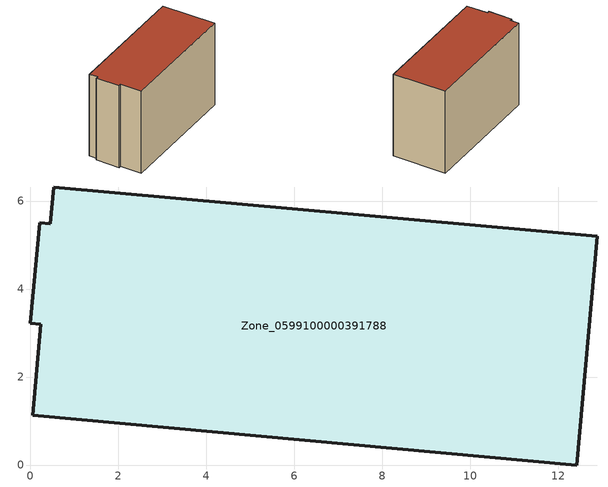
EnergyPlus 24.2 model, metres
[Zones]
Zone_0599100000391788
 floor ground (C_G): 0.06,1.13 0.24,3.2 0,3.22 0.21,5.5 0.45,5.48 0.53,6.32 12.89,5.2 12.42,0 z0
 wall outside (C_F): 0.24,3.2 0.06,1.13 12.42,0 12.89,5.2 0.53,6.32 0.45,5.48 0.21,5.5 0,3.22 0.24,3.2 z0:8.52
 roof outside (C_R): 0.53,6.32 0.45,5.48 0.21,5.5 0,3.22 0.24,3.2 0.06,1.13 12.42,0 12.89,5.2 z8.52
[BUILDING]
Pand.0599100000391788: North Axis=0; Terrain=City; Loads Convergence Tolerance Value=0.04; Temperature Convergence Tolerance Value=0.4; Solar Distribution=FullExterior; Maximum Number of Warmup Days=25; Minimum Number of Warmup Days=1
[Site:Location]
Rotterdam.The.Hague.AP_ZH_NLD Design_Conditions: Latitude=51.96; Longitude=4.45; Time Zone=1; Elevation=-4.5
[SITE:GROUNDTEMPERATURE:BUILDINGSURFACE]
18, 18, 18, 18, 18, 18, 18, 18, 18, 18, 18, 18
[MATERIAL] Thermal Absorptance=0.9; Solar Absorptance=0.7; Visible Absorptance=0.7
Name | Roughness | Thickness | Conductivity | Density | Specific Heat
G.TI.1992-2005 | MediumSmooth | 0.15 | 0.06 | 540 | 1210
F.TI.1992-2005 | Rough | 0.3 | 0.12 | 1920 | 840
R.TI.1992-2005 | MediumRough | 0.2 | 0.08 | 1500 | 1000
[CONSTRUCTION]
C_G: G.TI.1992-2005
C_F: F.TI.1992-2005
C_R: R.TI.1992-2005
[ZONE]
Zone_0599100000391788: Type=1; Multiplier=1; Ceiling Height=Autocalculate; Volume=Autocalculate; Floor Area=autocalculate; Part of Total Floor Area=Yes
[ZONEINFILTRATION:DESIGNFLOWRATE]
Infil_Zone_0599100000391788: Zone or ZoneList or Space or SpaceList=Zone_0599100000391788; Schedule=AlwaysOn; Design Flow Rate Calculation Method=Flow/Area; Flow Rate per Floor Area=0.0015; Constant Term Coefficient=1; Temperature Term Coefficient=0; Velocity Term Coefficient=0; Velocity Squared Term Coefficient=0
[HVACTEMPLATE:ZONE:IDEALLOADSAIRSYSTEM]
Zone_0599100000391788: Maximum Heating Supply Air Temperature=50; Minimum Cooling Supply Air Temperature=13; Maximum Heating Supply Air Humidity Ratio=0.0156; Minimum Cooling Supply Air Humidity Ratio=0.0077; Heating Limit=NoLimit; Cooling Limit=NoLimit; Dehumidification Control Type=ConstantSensibleHeatRatio; Cooling Sensible Heat Ratio=0.7; Dehumidification Setpoint=60; Humidification Control Type=None; Humidification Setpoint=30; Outdoor Air Method=None; Outdoor Air Flow Rate per Person=0.00944; Outdoor Air Flow Rate per Zone Floor Area=0; Outdoor Air Flow Rate per Zone=0; Demand Controlled Ventilation Type=None; Outdoor Air Economizer Type=NoEconomizer; Heat Recovery Type=None; Sensible Heat Recovery Effectiveness=0.7; Latent Heat Recovery Effectiveness=0.65
[ZONECONTROL:THERMOSTAT]
ThermostatControl_Zone_0599100000391788: Zone or ZoneList=Zone_0599100000391788; Control Type Schedule=DualSetpointControlType; Control 1=Thermostat_Zone_0599100000391788; Temperature Difference Between Cutout And Setpoint=0
[THERMOSTATSETPOINT:DUALSETPOINT]
Thermostat_Zone_0599100000391788: Heating Setpoint Temperature Schedule=HeatingSetpoint_Zone_0599100000391788; Cooling Setpoint Temperature Schedule=CoolingSetpoint_Zone_0599100000391788
[SCHEDULE:COMPACT]
HeatingSetpoint_Zone_0599100000391788: Through: 12/31, For: AllDays, Until: 24:00, 21
CoolingSetpoint_Zone_0599100000391788: Through: 12/31, For: AllDays, Until: 24:00, 24
DualSetpointControlType: Through: 12/31, For: AllDays, Until: 24:00, 4
AlwaysOn: Through: 12/31, For: AllDays, Until: 24:00, 1
